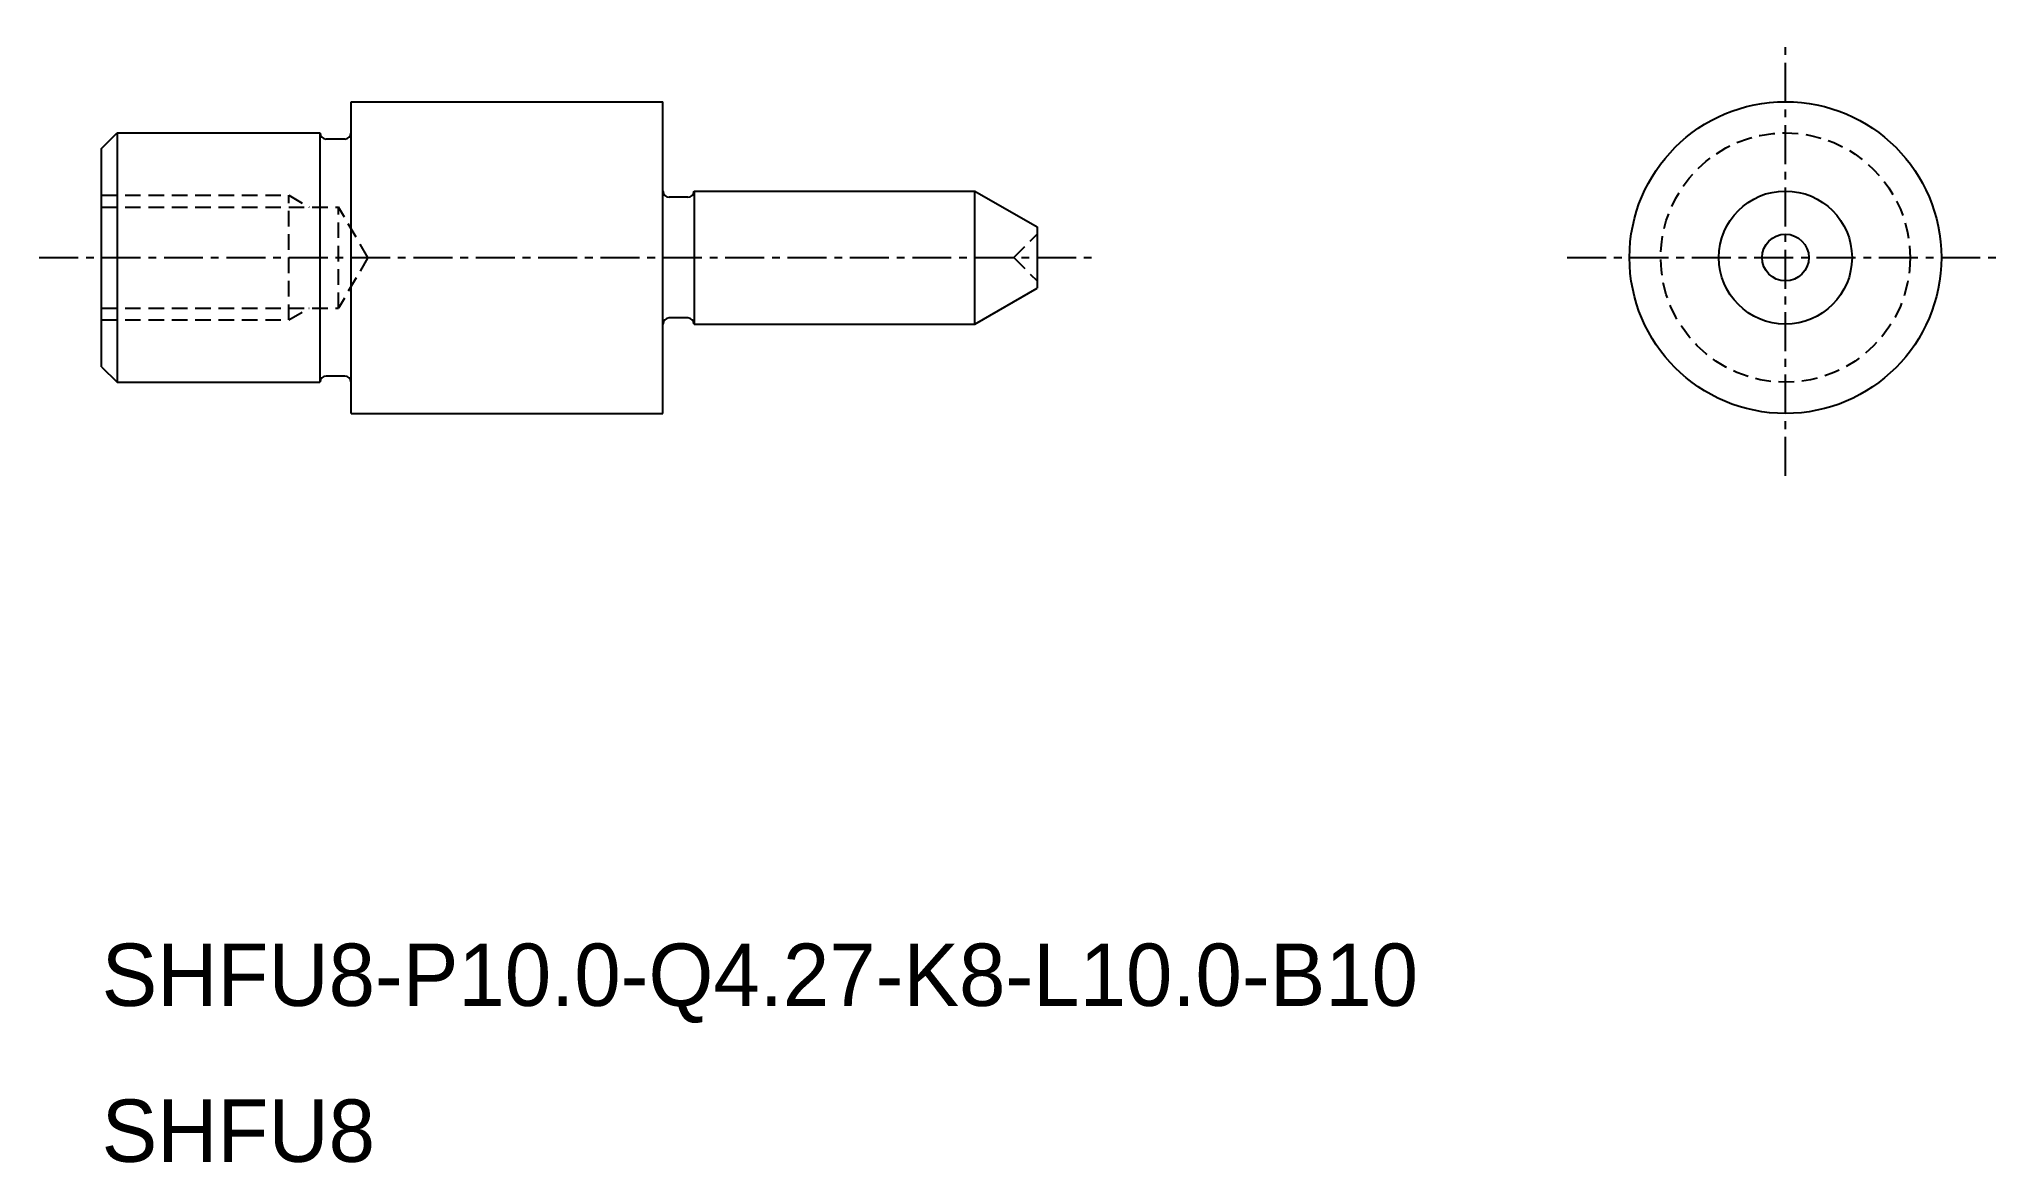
# Model space of a CAD drawing. Extents: x -854.4 to -791.4, y -463.8 to -427.7.
import ezdxf

# ---------------------------------------------------------------- set-up
doc = ezdxf.new("R2010")
doc.units = 0
doc.linetypes.add('CENTER', pattern=[2, 1.25, -0.25, 0.25, -0.25])
doc.linetypes.add('DASHED', pattern=[0.75, 0.5, -0.25])
doc.layers.get('0').update_dxf_attribs({"linetype": 'CONTINUOUS'})
doc.layers.add('CENTER', color=1, linetype='CENTER')

msp = doc.modelspace()

# ---------------------------------------------------------------- linework, layer by layer
at = {"color": 7, "linetype": 'CONTINUOUS'}
for p, q in [((-844.386, -439.731), (-844.386, -429.731)), ((-844.386, -429.731), (-834.386, -429.731)), ((-834.386, -439.731), (-834.386, -429.731)), ((-852.386, -431.231), (-851.886, -430.731)), ((-851.886, -430.731), (-845.386, -430.731)), ((-851.886, -430.731), (-851.886, -438.731)), ((-845.386, -430.731), (-845.386, -438.731)), ((-852.386, -438.231), (-852.386, -431.231)), ((-844.586, -430.931), (-845.186, -430.931)), ((-833.586, -432.796), (-834.186, -432.796)), ((-833.386, -432.596), (-833.386, -432.596)), ((-833.386, -432.696), (-833.386, -432.596)), ((-833.386, -432.596), (-833.386, -436.866)), ((-833.386, -432.596), (-824.386, -432.596)), ((-824.386, -432.596), (-822.386, -433.75)), ((-824.386, -436.866), (-824.386, -432.596)), ((-822.386, -433.75), (-822.386, -435.711)), ((-824.386, -436.866), (-822.386, -435.711)), ((-833.586, -436.666), (-834.186, -436.666)), ((-833.386, -436.766), (-833.386, -436.866)), ((-833.386, -436.866), (-833.386, -436.866)), ((-833.386, -436.866), (-824.386, -436.866)), ((-852.386, -438.231), (-851.886, -438.731)), ((-851.886, -438.731), (-845.386, -438.731)), ((-844.586, -438.531), (-845.186, -438.531)), ((-844.386, -439.731), (-834.386, -439.731))]:
    msp.add_line(p, q, dxfattribs=at)
at = {"color": 3, "linetype": 'DASHED'}
for p, q in [((-852.386, -432.731), (-846.386, -432.731)), ((-846.386, -436.731), (-846.386, -432.731)), ((-846.386, -432.731), (-845.729, -433.11)), ((-852.386, -433.11), (-844.786, -433.11)), ((-844.786, -436.352), (-844.786, -433.11)), ((-843.85, -434.731), (-844.786, -433.11)), ((-823.136, -434.731), (-822.386, -433.981)), ((-843.85, -434.731), (-844.786, -436.352)), ((-823.136, -434.731), (-822.386, -435.481)), ((-852.386, -436.352), (-844.786, -436.352)), ((-846.386, -436.731), (-845.729, -436.352)), ((-852.386, -436.731), (-846.386, -436.731))]:
    msp.add_line(p, q, dxfattribs=at)
at = {"color": 7, "linetype": 'CONTINUOUS'}
for radius in [5, 2.135, 0.75]:
    msp.add_circle((-798.386, -434.731), radius, dxfattribs=at)
at = {"color": 3, "linetype": 'DASHED'}
msp.add_circle((-798.386, -434.731), 4, dxfattribs=at)
at = {"color": 7, "linetype": 'CONTINUOUS'}
for centre, start, end in [((-845.186, -430.731), 180, 270), ((-844.586, -430.731), 270, 0), ((-834.186, -432.596), 180, 270), ((-833.586, -432.596), 270, 0), ((-834.186, -436.866), 90, 180), ((-833.586, -436.866), 0, 90), ((-845.186, -438.731), 90, 180), ((-844.586, -438.731), 0, 90)]:
    msp.add_arc(centre, 0.2, start, end, dxfattribs=at)
at = {"layer": 'CENTER', "color": 1, "linetype": 'CENTER'}
for p, q in [((-798.386, -441.731), (-798.386, -427.731)), ((-854.386, -434.731), (-820.386, -434.731)), ((-805.386, -434.731), (-791.386, -434.731))]:
    msp.add_line(p, q, dxfattribs=at)

# ---------------------------------------------------------------- texts
at = {"color": 7, "linetype": 'CONTINUOUS'}
for s, p in [('SHFU8-P10.0-Q4.27-K8-L10.0-B10 ', (-852.386, -458.731)), ('SHFU8', (-852.386, -463.731))]:
    msp.add_text(s, height=2, dxfattribs=at).set_placement(p)

doc.saveas('drawing.dxf')
